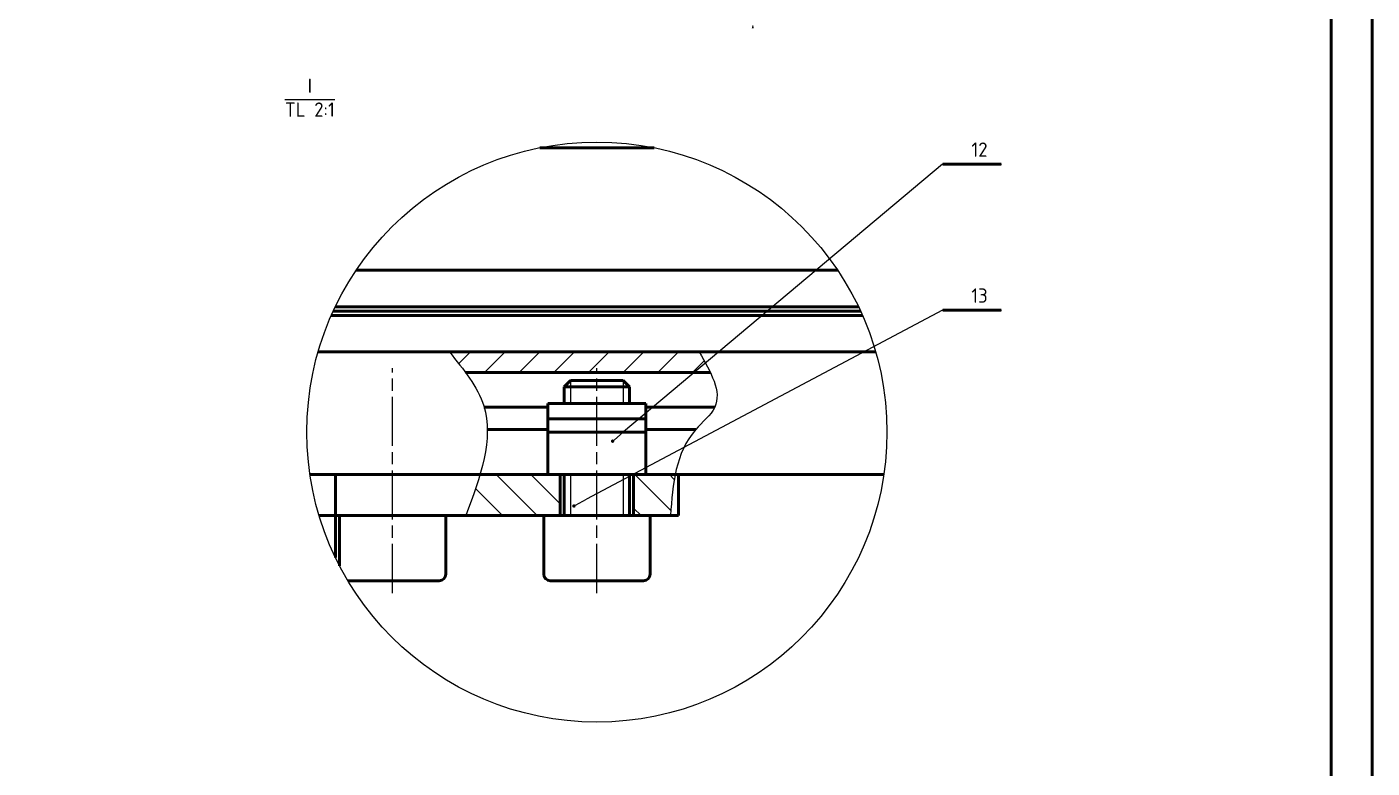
# Model space of a CAD drawing. Header units: millimetres. Extents: x 32504 to 36677, y 41990 to 42879.
# Drawn here: x 36343.6 to 36672.8, y 42436.4 to 42617.9 of the extents above; entities that cross this region are included whole.
import ezdxf

# ---------------------------------------------------------------- set-up
doc = ezdxf.new("R2010")
doc.units = ezdxf.units.MM
doc.linetypes.add('AM_ISO08W050', pattern=[18, 12, -1.5, 3, -1.5])
for name, color, linetype, lineweight in [('AM_0N', 7, 'Continuous', 50), ('AM_4N', 3, 'Continuous', 25), ('AM_5', 3, 'Continuous', 25), ('Chữ', 2, 'Continuous', 25), ('Duong_tam', 4, 'AM_ISO08W050', 25), ('Net_dam', 7, 'Continuous', 50), ('Net_manh', 3, 'Continuous', 25)]:
    doc.layers.add(name, color=color, linetype=linetype, lineweight=lineweight)
doc.styles.add('TCVN 7284', font='tcvn7284-2003i.ttf', dxfattribs={"height": 3.5})
doc.styles.add('TCVN7284', font='tcvn7284-2003i.ttf', dxfattribs={"height": 3.5})

msp = doc.modelspace()

# ---------------------------------------------------------------- hatches: boundary and pattern name
at = {"layer": 'AM_5'}
h = msp.add_hatch(color=256, dxfattribs=at)
edge = h.paths.add_edge_path(flags=0)
edge.add_arc((36486.9496, 42516.4692), 0.4375, 0, 360)
h = msp.add_hatch(color=256, dxfattribs=at)
edge = h.paths.add_edge_path(flags=0)
edge.add_arc((36477.4694, 42500.5926), 0.4375, 0, 360)
at = {"layer": 'Net_manh'}
h = msp.add_hatch(dxfattribs=at)
h.set_pattern_fill('_U', color=256, scale=6, angle=45, style=0, pattern_type=0)
h.set_pattern_definition([(45, (85968.8704, 118970.3547), (-4.2426407, 4.2426407), [])])
edge = h.paths.add_edge_path()
edge.add_spline(control_points=[(36510.8568, 42533.2954), (36510.0843, 42534.9325), (36509.1237, 42536.6139), (36508.1631, 42538.2954)], knot_values=[0, 0, 0, 0, 0.80840097, 0.80840097, 0.80840097, 0.80840097], degree=3, periodic=0)
edge.add_line((36508.1631, 42538.2954), (36446.9836, 42538.2954))
edge.add_spline(control_points=[(36446.9836, 42538.2954), (36448.3352, 42536.6369), (36449.6867, 42534.9783), (36450.9199, 42533.2954)], knot_values=[0, 0, 0, 0, 1.01552789, 1.01552789, 1.01552789, 1.01552789], degree=3, periodic=0)
edge.add_line((36450.9199, 42533.2954), (36510.8568, 42533.2954))
h = msp.add_hatch(dxfattribs=at)
h.set_pattern_fill('_U', color=256, scale=6, angle=315, style=0, pattern_type=0)
h.set_pattern_definition([(315, (85968.8704, 118970.3547), (4.2426407, 4.2426407), [])])
edge = h.paths.add_edge_path()
edge.add_line((36474.0964, 42508.2954), (36473.6414, 42508.2954))
edge.add_line((36473.6414, 42508.2954), (36454.4699, 42508.2954))
edge.add_spline(control_points=[(36454.4699, 42508.2954), (36453.5071, 42505.0002), (36452.2674, 42501.6478), (36451.0277, 42498.2954)], knot_values=[5.51112243, 5.51112243, 5.51112243, 5.51112243, 7.13392405, 7.13392405, 7.13392405, 7.13392405], degree=3, periodic=0)
edge.add_line((36451.0277, 42498.2954), (36474.0964, 42498.2954))
edge.add_line((36474.0964, 42498.2954), (36474.0964, 42508.2954))
edge = h.paths.add_edge_path()
edge.add_spline(control_points=[(36501.0964, 42498.2954), (36501.3597, 42501.6855), (36501.6231, 42505.0757), (36502.2684, 42508.2954)], knot_values=[5.57168372, 5.57168372, 5.57168372, 5.57168372, 7.18770383, 7.18770383, 7.18770383, 7.18770383], degree=3, periodic=0)
edge.add_line((36502.2684, 42508.2954), (36501.0964, 42508.2954))
edge.add_line((36501.0964, 42508.2954), (36492.0964, 42508.2954))
edge.add_line((36492.0964, 42508.2954), (36492.0964, 42498.2954))
edge.add_line((36492.0964, 42498.2954), (36501.0964, 42498.2954))

# ---------------------------------------------------------------- linework, layer by layer
at = {"layer": 'AM_0N'}
for p, q in [((36475.0964, 42529.7618), (36476.63, 42531.2954)), ((36475.0964, 42525.6954), (36475.0964, 42529.7618)), ((36491.0964, 42529.7618), (36475.0964, 42529.7618)), ((36489.5628, 42531.2954), (36476.63, 42531.2954)), ((36491.0964, 42525.6954), (36491.0964, 42529.7618)), ((36475.0964, 42498.2954), (36475.0964, 42508.2954)), ((36491.0964, 42498.2954), (36491.0964, 42508.2954))]:
    msp.add_line(p, q, dxfattribs=at)
at = {"layer": 'AM_4N'}
for p, q in [((36476.63, 42531.2954), (36476.63, 42525.6954)), ((36489.5628, 42531.2954), (36489.5628, 42525.6954)), ((36476.63, 42508.2954), (36476.63, 42498.2954)), ((36489.5628, 42508.2954), (36489.5628, 42498.2954))]:
    msp.add_line(p, q, dxfattribs=at)
at = {"layer": 'AM_5'}
for p, q in [((36567.7183, 42584.2501), (36489.6306, 42518.7191)), ((36567.7183, 42548.5218), (36480.5605, 42502.2343)), ((36487.2847, 42516.7504), (36489.6306, 42518.7191)), ((36477.8558, 42500.7979), (36480.5605, 42502.2343))]:
    msp.add_line(p, q, dxfattribs=at)
at = {"layer": 'AM_5', "color": 3}
for p, q in [((36567.7183, 42584.2501), (36582.1002, 42584.2501)), ((36567.7183, 42548.5218), (36582.1002, 42548.5218))]:
    msp.add_line(p, q, dxfattribs=at)
at = {"layer": 'Duong_tam'}
for p, q in [((36433.0964, 42479.2954), (36433.0964, 42534.2954)), ((36483.0964, 42479.2954), (36483.0964, 42534.2954))]:
    msp.add_line(p, q, dxfattribs=at)
at = {"layer": 'Net_dam'}
for p, q in [((36521.1759, 42617.8704), (36521.3576, 42617.8713)), ((36497.0972, 42588.2954), (36469.0956, 42588.2954)), ((36582.0465, 42584.2501), (36567.7642, 42584.2501)), ((36542.0203, 42558.2954), (36424.1725, 42558.2954)), ((36547.6256, 42548.2954), (36418.5672, 42548.2954)), ((36547.1387, 42549.3346), (36419.0541, 42549.3346)), ((36582.0198, 42548.5423), (36567.7376, 42548.5423)), ((36548.0923, 42547.2562), (36418.1005, 42547.2562)), ((36551.3315, 42538.2954), (36414.8613, 42538.2954)), ((36510.8568, 42533.2954), (36450.9199, 42533.2954)), ((36491.0964, 42529.7618), (36489.5628, 42531.2954)), ((36471.0964, 42524.7599), (36455.4459, 42524.7599)), ((36483.0964, 42525.6954), (36471.0964, 42525.6954)), ((36471.0964, 42525.6954), (36471.0964, 42508.2954)), ((36473.6414, 42525.6954), (36492.5514, 42525.6954)), ((36483.0964, 42525.6954), (36475.0964, 42525.6954)), ((36483.0964, 42525.6954), (36491.0964, 42525.6954)), ((36483.0964, 42525.6954), (36495.0964, 42525.6954)), ((36495.0964, 42525.6954), (36495.0964, 42508.2954)), ((36511.9385, 42524.7599), (36495.0964, 42524.7599)), ((36471.0964, 42521.9441), (36495.0964, 42521.9441)), ((36471.0964, 42519.2954), (36456.2728, 42519.2954)), ((36471.0964, 42518.6954), (36495.0964, 42518.6954)), ((36507.2748, 42519.2954), (36495.0964, 42519.2954)), ((36417.0964, 42508.2954), (36412.868, 42508.2954)), ((36417.0964, 42508.2954), (36419.0964, 42508.2954)), ((36419.0964, 42508.2954), (36419.0964, 42498.2954)), ((36501.0964, 42508.2954), (36419.0964, 42508.2954)), ((36473.6414, 42508.2954), (36492.5514, 42508.2954)), ((36474.0964, 42508.2954), (36474.0964, 42498.2954)), ((36492.0964, 42508.2954), (36492.0964, 42498.2954)), ((36501.0964, 42508.2954), (36503.0964, 42508.2954)), ((36553.3248, 42508.2954), (36503.0964, 42508.2954)), ((36503.0964, 42508.2954), (36503.0964, 42498.2954)), ((36417.0964, 42498.2954), (36415.0962, 42498.2954)), ((36419.0964, 42498.2954), (36417.0964, 42498.2954)), ((36501.0964, 42498.2954), (36419.0964, 42498.2954)), ((36419.0964, 42487.9678), (36419.0964, 42498.2954)), ((36420.0964, 42498.2954), (36420.0964, 42485.9665)), ((36446.0964, 42483.8954), (36446.0964, 42498.2954)), ((36470.0964, 42498.2954), (36470.0964, 42483.8954)), ((36496.0964, 42483.8954), (36496.0964, 42498.2954)), ((36503.0964, 42498.2954), (36501.0964, 42498.2954)), ((36433.0964, 42482.2954), (36422.1438, 42482.2954)), ((36444.4964, 42482.2954), (36433.0964, 42482.2954)), ((36483.0964, 42482.2954), (36471.6964, 42482.2954)), ((36494.4964, 42482.2954), (36483.0964, 42482.2954))]:
    msp.add_line(p, q, dxfattribs=at)
for points in [[(35483.8445, 42037.6315), (35483.8445, 42878.6315), (36672.8445, 42878.6315), (36672.8445, 42037.6315), (35483.8445, 42037.6315)], [(35503.8445, 42047.6315), (35503.8445, 42868.6315), (36662.8445, 42868.6315), (36662.8445, 42047.6315)]]:
    msp.add_lwpolyline(points, close=True, dxfattribs=at)
for centre, start, end in [((36444.4964, 42483.8954), 270, 0), ((36471.6964, 42483.8954), 180, 270), ((36494.4964, 42483.8954), 270, 0)]:
    msp.add_arc(centre, 1.6, start, end, dxfattribs=at)
for centre, major_axis, ratio, start_param, end_param in [((36521.1904, 42617.8959), (0.0223, 0.0227), 0.51503803, 3.35943178, 3.61310544), ((36521.3428, 42617.8967), (0.0228, -0.0224), 0.5202573, 5.79932283, 6.05068744)]:
    msp.add_ellipse(centre, major_axis=major_axis, ratio=ratio, start_param=start_param, end_param=end_param, dxfattribs=at)
at = {"layer": 'Net_manh'}
msp.add_circle((36483.0964, 42518.6954), 70.9942, dxfattribs=at)
for points in [[(36446.9836, 42538.2954), (36455.383, 42525.1388), (36451.0277, 42498.2954)], [(36508.1631, 42538.2954), (36511.9385, 42524.7599), (36507.2748, 42519.2954), (36501.0964, 42498.2954)]]:
    msp.add_spline(points, degree=3, dxfattribs=at)

# ---------------------------------------------------------------- texts
at = {"layer": 'AM_5', "color": 30, "char_height": 3.5, "attachment_point": 8, "style": 'TCVN 7284'}
for s, insert in [('12', (36576.7468, 42586.0876)), ('13', (36576.7468, 42550.3593))]:
    msp.add_mtext(s, dxfattribs=dict(at, insert=insert))
at = {"layer": 'Chữ', "insert": (36412.8479, 42600.553), "char_height": 3.5, "attachment_point": 5, "style": 'TCVN7284'}
msp.add_mtext_dynamic_manual_height_columns('I\\P{\\OTL 2:1}', width=38.990212, gutter_width=2249.3205, heights=[0], dxfattribs=at)

doc.saveas('drawing.dxf')
